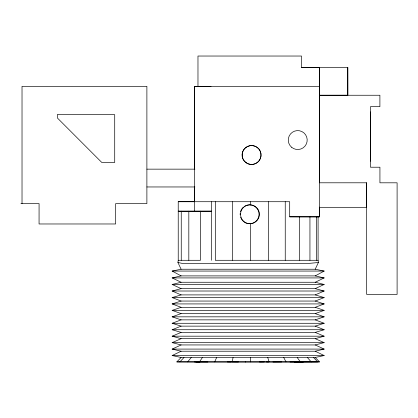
<?xml version="1.0" encoding="UTF-8"?>
<svg xmlns="http://www.w3.org/2000/svg" width="418" height="418" viewBox="0 0 418 418"><rect width="100%" height="100%" fill="white"/><g stroke="black" fill="none" stroke-linecap="round" stroke-linejoin="round"><path stroke-width="0.63" d="M22.023 203.608L22.023 86.338L146.89 86.317L146.89 203.608L115.666 203.608L115.671 223.975L39.062 223.975L39.078 203.608L20.9 203.608M194.522 186.961L194.501 211.215L178.23 211.215M194.522 169.149L194.522 86.338L201.027 86.338M211.55 201.716L211.55 260.289M299.335 260.289L299.34 216.848L289.695 216.822L289.695 201.716L178.23 201.716L194.522 201.716L194.522 86.317L319.456 86.317L319.399 67.429L301.509 67.387L301.509 56.033L197.975 56.033L197.975 86.312L211.027 86.333M309.942 260.289L309.942 216.848M316.337 260.289L316.342 216.848M315.214 307.324L324.164 310.375L315.214 313.594L181.104 313.594L172.153 310.375L181.104 307.324L315.214 307.324L324.164 303.923L315.214 301.054L181.104 301.054L172.153 297.59L181.104 294.899L315.214 294.899L324.164 291.012L315.214 288.624L181.104 288.624L172.153 284.465L181.104 282.26L315.214 282.26L324.164 277.923L315.214 275.901L181.104 275.901L172.153 271.063L181.104 269.234L315.214 269.234L318.396 262.499L318.088 260.289L318.088 216.848M319.399 67.429L347.781 67.402L347.818 95.226L319.436 95.257L319.389 182.802L366.685 182.797L366.685 294.418L397.1 294.418L397.1 182.812L379.931 182.812L379.931 167.221L370.468 167.216L370.442 106.674L379.905 106.668L379.899 95.247L319.446 95.257L319.399 67.429L301.509 67.392M370.447 158.276L370.447 161.003L370.447 111.867M370.447 147.742L370.447 142.742M370.447 130.129L370.447 125.128M370.447 114.595L370.447 112.787M250.596 204.93L250.607 201.716M181.104 269.234L177.922 262.499L178.23 260.289L178.23 201.716M233.072 357.489L232.11 361.894L238.396 361.967M214.659 361.894L216.665 357.489M199.49 361.894L202.401 357.489M319.456 86.317L319.389 216.853L299.34 216.848M187.635 361.894L191.261 357.489M179.907 361.894L183.998 357.489M199.956 361.967L176.835 361.894L181.104 357.489L315.214 357.489L324.164 355.54L315.214 351.219L181.104 351.219L172.153 349.087L181.104 344.944L315.214 344.944L324.164 342.635L315.214 338.674L181.104 338.674L172.153 336.187L181.104 332.404L315.214 332.404L324.164 329.734L315.214 326.134L181.104 326.134L172.153 323.281L181.104 319.864L315.214 319.864L324.164 316.828L315.214 313.594M315.214 275.901L324.164 271.063L315.214 269.234M181.104 357.489L172.153 355.54L181.104 351.219M315.214 288.624L324.164 284.465L315.214 282.26M181.104 344.944L172.153 342.635L181.104 338.674M181.104 332.404L172.153 329.734L181.104 326.134M315.214 301.054L324.164 297.59L315.214 294.899M181.104 319.864L172.153 316.828L181.104 313.594M181.104 307.324L172.153 303.923L181.104 301.054M315.214 326.134L324.164 323.281L315.214 319.864M315.214 338.674L324.164 336.187L315.214 332.404M181.104 294.899L172.153 291.012L181.104 288.624M315.214 351.219L324.164 349.087L315.214 344.944M181.104 282.26L172.153 277.923L181.104 275.901M250.528 223.734C253.82 223.478 256.83 221.503 258.376 218.588A9.368 9.238 90 0 0 257.89 209.141C256.041 206.377 252.806 204.726 249.478 204.841A9.473 9.426 90 0 0 247.984 223.567L250.528 223.734L250.607 260.289M245.261 361.967L245.664 361.894M266.574 361.967L269.03 361.894L267.781 357.489M259.479 361.967L264.213 361.894M272.975 361.967L281.664 361.894M290.029 361.967L300.359 361.894L297.235 357.489M300.568 361.967L319.488 361.894L315.214 357.489M294.246 361.967L317.701 361.894L313.537 357.489M194.501 211.215L211.545 211.174L178.23 211.179M146.89 169.149L194.877 169.149M146.89 186.961L194.877 186.961M319.389 207.396L366.685 207.391L366.685 182.797M178.23 260.289L200.441 260.289L200.441 211.174M318.088 260.289L215.312 260.289L215.312 201.716M318.396 262.499L308.996 263.397L182.269 263.397L177.922 262.499M172.153 271.063L324.164 271.063M172.153 277.923L324.164 277.923M172.153 284.465L324.164 284.465M172.153 291.012L324.164 291.012M172.153 297.59L324.164 297.59M172.153 303.923L324.164 303.923M172.153 310.375L324.164 310.375M172.153 316.828L324.164 316.828M172.153 323.281L324.164 323.281M172.153 329.734L324.164 329.734M172.153 336.187L324.164 336.187M172.153 342.635L324.164 342.635M172.153 349.087L324.164 349.087M172.153 355.54L324.164 355.54M176.835 361.894L319.488 361.894M194.501 361.967L303.374 361.967M289.695 216.822L319.389 216.853L319.394 207.062M195.958 361.894L207.845 361.967M227.287 361.894L231.3 361.967M307.402 357.489L311.175 361.894M283.717 357.489L285.985 361.894M250.507 357.489L250.654 361.894M347.776 67.402L347.802 95.226M285.243 201.716L285.243 260.289M268.622 201.716L268.622 260.289M232.424 201.716L232.424 260.289M188.821 211.179L188.821 260.289M181.245 211.179L181.25 260.289M244.473 206.351A9.457 9.457 0 0 1 257.974 209.857A9.457 9.457 0 0 1 253.303 222.998A9.457 9.457 0 0 1 240.616 217.203M240.167 214.774A9.457 9.457 0 0 1 240.188 213.535M240.512 211.712A9.457 9.457 0 0 1 241.191 209.982M241.489 209.444A9.457 9.457 0 0 1 243.48 207.088M250.617 145.595A9.457 9.457 0 0 1 260.304 158.678A9.457 9.457 0 0 1 244.175 160.878A9.457 9.457 0 0 1 250.006 145.678M57.736 114.553L57.512 118.122L101.762 162.445L114.72 162.445L114.715 114.684L57.736 114.553M246.092 162.743A9.457 9.457 0 0 0 260.984 155.914A9.457 9.457 0 0 0 247.623 146.431A9.457 9.457 0 0 0 246.092 162.743M291.586 147.246A9.457 9.457 0 0 0 307.037 141.786A9.457 9.457 0 0 0 294.585 131.137A9.457 9.457 0 0 0 291.586 147.246"/></g></svg>
